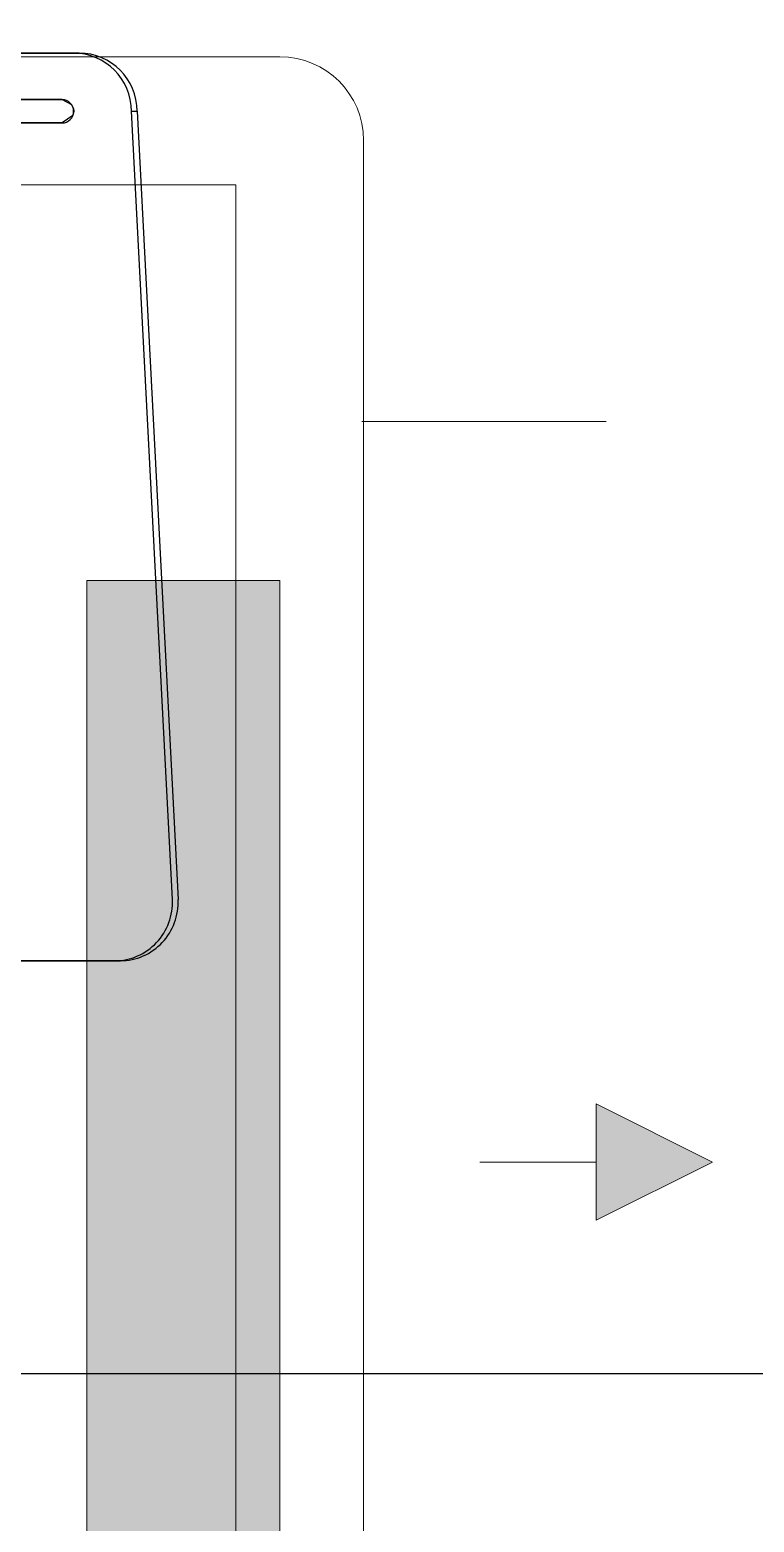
# Model space of a CAD drawing. Header units: millimetres. Extents: x -92759 to 184353, y -15225 to 86714.
# Drawn here: x 80553 to 80864, y 67262 to 67903 of the extents above; entities that cross this region are included whole.
import ezdxf

# ---------------------------------------------------------------- set-up
doc = ezdxf.new("R2010")
doc.units = ezdxf.units.MM
for name, color, linetype in [('0-1', 9, 'Continuous'), ('A-_FURT----_E', 9, 'Continuous'), ('A-PATT-CONC', 8, 'Continuous'), ('M-_SANIFIXR_E', 9, 'Continuous'), ('M-ACMV_FCU', 5, 'Continuous')]:
    doc.layers.add(name, color=color, linetype=linetype)
for name, color, linetype, lineweight in [('HFI 9MM FPB', 94, 'Continuous', 5), ('M-ACMV_CDP', 190, 'DRAIN_PIPE', 25), ('M-ACMV_FCU-1', 86, 'Continuous', 9)]:
    doc.layers.add(name, color=color, linetype=linetype, lineweight=lineweight)
doc.styles.get("Standard").update_dxf_attribs({"font": 'arial.ttf'})
doc.linetypes.add('DRAIN_PIPE', pattern='A,0.5,-0.2,["D",Standard,S=0.1,R=0,X=-0.1,Y=-0.05],-0.25', length=0.95)

# ---------------------------------------------------------------- blocks, each defined once
blk = doc.blocks.new('SIGMUND-LR R_ 2020 - SIGMUND-LR R_ 2020-8583273-2ND STOREY Copy 1')
at = {"layer": '0-1'}
for p, q in [((25, 640.38), (363.69, 657.99)), ((363.69, 655.56), (25, 637.94)), ((25, 637.94), (25, 640.38)), ((390, 630.78), (390, 633.21)), ((390, 633.21), (390, 500.97)), ((390, 498.53), (390, 630.78)), ((0, 615.56), (0, 613.13)), ((0, 417.05), (0, 615.56)), ((0, 613.13), (0, 414.62)), ((20, 608.16), (20, 414.62)), ((20, 414.62), (20, 608.16)), ((30, 414.62), (30, 608.16)), ((30, 608.16), (30, 414.62))]:
    blk.add_line(p, q, dxfattribs=at)
at = {"layer": '0-1', "flags": 128}
blk.add_lwpolyline([(20, 608.16), (22.08, 612.23), (24.01, 613.06), (24.98, 613.16), (25.16, 613.16), (26.78, 612.83), (30, 608.16)], dxfattribs=at)
at = {"layer": '0-1'}
for centre, major_axis, start_param, end_param in [((365, 633.21), (25, 0), 0, 1.623156), ((365, 630.78), (25, 0), 0, 1.623156), ((25, 615.56), (-25, 0), 4.712389, 6.283185), ((25, 613.13), (-25, 0), 4.712389, 6.283185), ((25, 608.16), (-5, 0), 4.712389, 6.283185), ((25, 608.16), (-5, 0), 3.141593, 4.712389)]:
    blk.add_ellipse(centre, major_axis=major_axis, ratio=0.992546, start_param=start_param, end_param=end_param, dxfattribs=at)
blk = doc.blocks.new('1599_FURN_RHH_BLK8 _NEW__2ND STY_dwg-10261561-BLK8_RHH_2ND STOREY PLAN')
at = {"layer": 'A-_FURT----_E', "rotation": 270}
blk.add_blockref('SIGMUND-LR R_ 2020 - SIGMUND-LR R_ 2020-8583273-2ND STOREY Copy 1', (-10342.21, -11448.54), dxfattribs=at)
blk = doc.blocks.new('A$C3019c3af')
at = {"layer": 'M-_SANIFIXR_E'}
blk.add_blockref('1599_FURN_RHH_BLK8 _NEW__2ND STY_dwg-10261561-BLK8_RHH_2ND STOREY PLAN', (7599.78, 46600.1), dxfattribs=at)
blk = doc.blocks.new('RCP_B8L2')
at = {"layer": 'A-PATT-CONC'}
h = blk.add_hatch(dxfattribs=at)
h.set_pattern_fill('ANSI37', color=256, scale=189, angle=45)
h.set_pattern_definition([(90, (-370899.3, -151102.3), (-600.075, 0), []), (180, (-370899.3, -151102.3), (-6e-14, -600.075), [])])
h.paths.add_polyline_path([(-370899.32, -151102.3), (-373899.32, -151102.3), (-373899.32, -158302.3), (-370899.32, -158302.3)])
at = {"layer": 'HFI 9MM FPB'}
h = blk.add_hatch(dxfattribs=at)
h.set_pattern_fill('ANSI33', color=256, scale=50)
h.set_pattern_definition([(45, (-581589.02, -147239), (-224.5064, 224.5064), []), (45, (-581364.5, -147239), (-224.5064, 224.5064), [158.75, -79.375])])
h.paths.add_polyline_path([(-370899.32, -151102.3), (-373899.32, -151102.3), (-373899.32, -158302.3), (-370899.32, -158302.3)], flags=16)
edge = h.paths.add_edge_path()
edge.add_line((-373218.07, -158677.3), (-373818.07, -158677.3))
edge.add_line((-373818.07, -158677.3), (-373818.07, -159161.3))
edge.add_line((-373818.07, -159127.3), (-374768.07, -159127.3))
edge.add_line((-374768.07, -159127.3), (-374768.07, -149827.3))
edge.add_line((-374768.07, -149827.3), (-373818.07, -149827.3))
edge.add_line((-373818.07, -149827.3), (-373818.07, -150277.3))
edge.add_line((-373818.07, -150277.3), (-373218.07, -150277.3))
edge.add_line((-373218.07, -150277.3), (-373218.07, -149827.3))
edge.add_line((-373218.07, -149827.3), (-371918.07, -149827.3))
edge.add_line((-371918.07, -149827.3), (-371918.07, -150277.3))
edge.add_line((-371918.07, -150277.3), (-369968.07, -150277.3))
edge.add_line((-369968.07, -150277.3), (-369968.07, -157777.3))
edge.add_line((-369968.07, -157777.3), (-370568.07, -157777.3))
edge.add_line((-370568.07, -157777.3), (-370568.07, -159127.3))
edge.add_line((-370568.07, -159127.3), (-373218.07, -159127.3))
edge.add_line((-373218.07, -159127.3), (-373218.07, -158677.3))
blk = doc.blocks.new('A$Ca8a76259')
at = {"layer": 'M-ACMV_FCU', "lineweight": 0}
h = blk.add_hatch(color=256, dxfattribs=at)
h.dxf.hatch_style = 1
h.paths.add_polyline_path([(250, 356), (250, 439), (-250, 439), (-250, 356)])
h.paths.add_polyline_path([(356, -250), (439, -250), (439, 250), (356, 250)])
h.paths.add_polyline_path([(-356, 250), (-439, 250), (-439, -250), (-356, -250)])
h.paths.add_polyline_path([(-250, -356), (-250, -439), (250, -439), (250, -356)])
h = blk.add_hatch(color=256, dxfattribs=at)
h.dxf.hatch_style = 1
h.paths.add_polyline_path([(625, 0), (575, 25), (575, -25)])
for p, q in [((439, 475), (-439, 475)), ((439, 475), (439, 475)), ((475, 439), (475, 439)), ((475, 439), (475, -439)), ((575, 25), (575, -25)), ((625, 0), (575, 25)), ((525, 0), (575, 0)), ((625, 0), (575, -25))]:
    blk.add_line(p, q, dxfattribs=at)
for points in [[(420, 420), (420, -420), (-420, -420), (-420, 420)], [(356, 250), (356, -250), (439, -250), (439, 250)]]:
    blk.add_lwpolyline(points, close=True, dxfattribs=at)
blk.add_arc((439, 439), 36, 0, 90, dxfattribs=at)
blk = doc.blocks.new('FCU -1')
at = {"layer": 'M-ACMV_CDP', "lineweight": 5}
blk.add_line((378826.63, -51081.4), (378826.63, -51186.4), dxfattribs=at)
at = {"layer": 'M-ACMV_FCU', "lineweight": 5, "rotation": 270}
blk.add_blockref('A$Ca8a76259', (378508.35, -50607.13), dxfattribs=at)
blk = doc.blocks.new('ACMV_B8_L2')
at = {"layer": 'M-ACMV_FCU-1', "rotation": 90}
blk.add_blockref('FCU -1', (90277.85, -416808.03), dxfattribs=at)

msp = doc.modelspace()

# ---------------------------------------------------------------- block references
at = {"layer": '0-1'}
msp.add_blockref('A$C3019c3af', (82701.06, 32741.24), dxfattribs=at)
at = {"layer": 'A-PATT-CONC'}
msp.add_blockref('RCP_B8L2', (452619.12, 220318.54), dxfattribs=at)
at = {"layer": 'M-ACMV_FCU-1'}
msp.add_blockref('ACMV_B8_L2', (-60663.56, 105715.91), dxfattribs=at)

doc.saveas('drawing.dxf')
